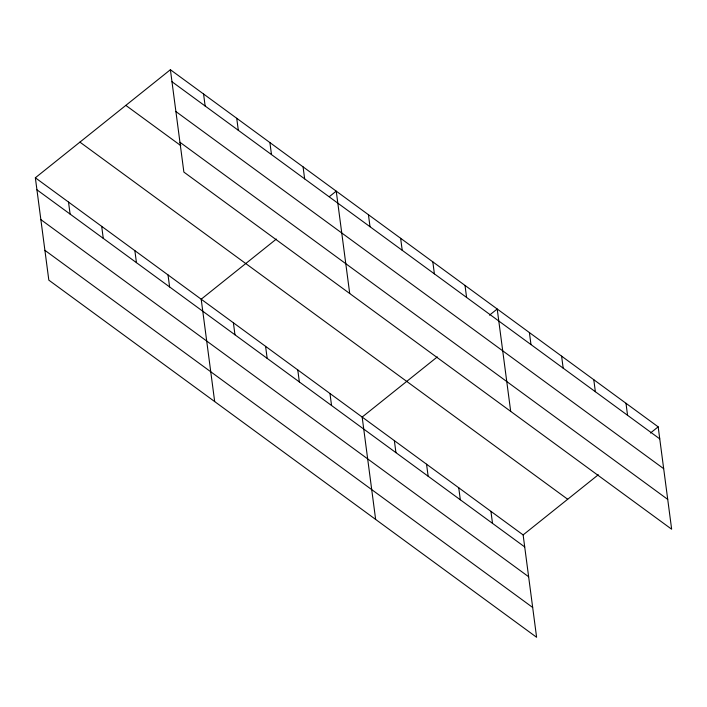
<?xml version="1.0" encoding="UTF-8"?>
<svg xmlns="http://www.w3.org/2000/svg" width="707" height="707" viewBox="0 0 707 707"><rect width="100%" height="100%" fill="white"/><g stroke="black" fill="none" stroke-linecap="round" stroke-linejoin="round"><path stroke-width="1.06" d="M35.35 177.784L523.127 534.916L536.604 637.281L48.827 280.149L35.35 177.784L170.396 69.719L658.173 426.851L671.65 529.216L183.873 172.084L170.396 69.719M276.366 239.054L201.195 299.211L214.672 401.576M329.382 196.626L336.24 191.137L349.718 293.511M437.333 356.902L362.161 417.059L375.638 519.433M489.491 315.172L497.207 308.994L510.684 411.359M523.127 534.916L598.308 474.759M650.458 433.02L658.173 426.851M171.978 81.729L659.755 438.87M175.902 111.547L663.679 468.679M179.949 142.266L667.726 499.398M125.828 105.378L180.824 145.642M79.918 142.125L567.694 499.257M36.932 189.803L524.709 546.935M40.856 219.612L528.633 576.753M44.903 250.331L532.68 607.472M625.978 403.282L627.56 415.292M593.783 379.712L595.365 391.722M561.597 356.134L563.179 368.153M529.402 332.564L530.984 344.583M465.012 285.425L466.593 297.444M490.932 511.347L492.514 523.366M432.817 261.855L434.398 273.874M458.746 487.777L460.328 499.787M400.63 238.286L402.212 250.296M426.551 464.207L428.133 476.218M368.435 214.716L370.017 226.726M394.356 440.629L395.938 452.648M303.073 166.861L304.655 178.871M329.966 393.49L331.548 405.509M269.897 142.575L271.488 154.586M297.771 369.92L299.353 381.939M236.73 118.29L238.312 130.3M265.585 346.35L267.166 358.369M203.563 94.004L205.145 106.015M233.39 322.781L234.971 334.8M168.027 274.926L169.609 286.936M134.86 250.64L136.442 262.651M101.684 226.355L103.266 238.374M68.517 202.069L70.099 214.088"/></g></svg>
